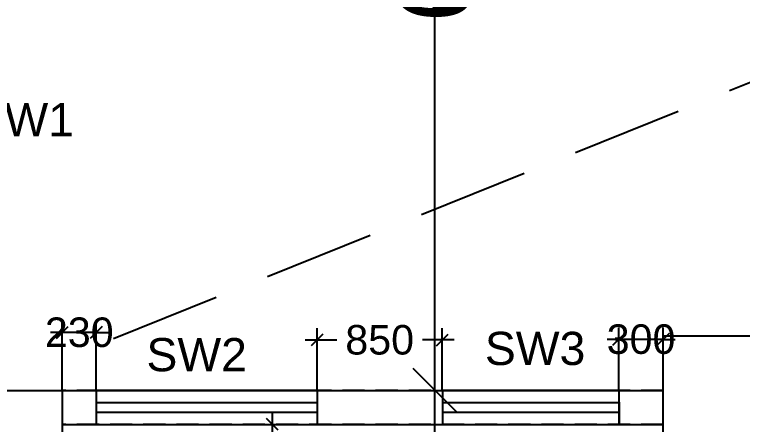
# Model space of a CAD drawing. Extents: x 6345096 to 6738923, y -6490958 to -6305885.
# Drawn here: x 6618670 to 6623605, y -6440579 to -6437802 of the extents above; entities that cross this region are included whole.
import ezdxf
from ezdxf.enums import TextEntityAlignment as Align

# ---------------------------------------------------------------- set-up
doc = ezdxf.new("R2010")
doc.units = 0
doc.header["$LTSCALE"] = 600
doc.header["$MEASUREMENT"] = 0
doc.header["$PDMODE"] = 35
doc.linetypes.add('HIDDEN', pattern=[0.375, 0.25, -0.125])
doc.linetypes.add('HIDDEN2', pattern=[0.1875, 0.125, -0.0625])
doc.layers.get('0').update_dxf_attribs({"linetype": 'CONTINUOUS'})
doc.layers.get('Defpoints').update_dxf_attribs({"linetype": 'CONTINUOUS'})
for name, color, linetype in [('DIMEN', 5, 'CONTINUOUS'), ('Duct', 8, 'CONTINUOUS'), ('HS', 251, 'CONTINUOUS'), ('joinery', 7, 'CONTINUOUS'), ('LA-column', 3, 'CONTINUOUS'), ('Walls', 7, 'CONTINUOUS'), ('WIN', 151, 'CONTINUOUS'), ('Working Dim', 5, 'CONTINUOUS')]:
    doc.layers.add(name, color=color, linetype=linetype)
doc.styles.add('ari', font='arial.ttf')
doc.styles.get("Standard").update_dxf_attribs({"font": 'romans.shx'})
doc.dimstyles.new('int. dim', dxfattribs={"dimtxt": 200, "dimasz": 80, "dimexe": 80, "dimexo": 0, "dimgap": 70, "dimtad": 0, "dimdec": 0, "dimzin": 12, "dimdsep": 46, "dimtxsty": 'ari', "dimblk": 'OBLIQUE', "dimcen": 2, "dimdle": 80, "dimclrd": 256, "dimclre": 256, "dimclrt": 6, "dimadec": 0, "dimazin": 0, "dimtfac": 1, "dimtdec": 0, "dimtix": 1, "dimtmove": 2, "dimatfit": 3, "dimfxl": 1, "dimtolj": 1, "dimtzin": 0, "dimlwd": -1, "dimlwe": -1, "dimarcsym": 0})
doc.dimstyles.new('STANDARD$0', dxfattribs={"dimscale": 0, "dimtxt": 150, "dimasz": 125, "dimexe": 0.75, "dimexo": 1, "dimgap": 25, "dimtad": 1, "dimdec": 0, "dimdsep": 46, "dimtxsty": 'Standard', "dimblk1": 'DOT', "dimblk2": 'DOT', "dimsah": 1, "dimcen": 2.5, "dimclrd": 1, "dimclre": 1, "dimclrt": 3, "dimadec": 0, "dimazin": 0, "dimtfac": 1, "dimtdec": 0, "dimtmove": 0, "dimatfit": 3, "dimldrblk": 'DOT', "dimfxl": 1, "dimtolj": 1, "dimtzin": 0, "dimarcsym": 0})

# ---------------------------------------------------------------- blocks, each defined once
blk = doc.blocks.new('_Oblique')
at = {"color": 0, "linetype": 'ByBlock', "lineweight": -2}
blk.add_line((-0.5, -0.5), (0.5, 0.5), dxfattribs=at)
blk = doc.blocks.new('*D2212')
at = {"layer": 'Defpoints', "color": 0, "transparency": 16777216}
for p in [(6620267.8, -6440578.7, 5.1), (6620416.8, -6440578.7), (6620267.8, -6444293.8, 0.7)]:
    blk.add_point(p, dxfattribs=at)
at = {"layer": 'Working Dim', "transparency": 16777216}
for p, q in [((6620416.8, -6440498.7), (6620416.8, -6442066.9)), ((6620267.8, -6440578.7), (6620496.8, -6440578.7)), ((6620416.8, -6444373.8), (6620416.8, -6442805.6)), ((6620267.8, -6444293.8), (6620496.8, -6444293.8))]:
    blk.add_line(p, q, dxfattribs=at)
at = {"layer": 'Working Dim', "transparency": 16777216, "xscale": 80, "yscale": 80, "zscale": 80}
for p, rotation in [((6620416.8, -6440578.7), 90), ((6620416.8, -6444293.8), 270)]:
    blk.add_blockref('_Oblique', p, dxfattribs=dict(at, rotation=rotation))
at = {"layer": 'Working Dim', "color": 6, "transparency": 16777216, "insert": (6620416.8, -6442436.3), "char_height": 200, "attachment_point": 5, "rotation": 90, "style": 'ari'}
blk.add_mtext('\\A1;3715', dxfattribs=at)
blk = doc.blocks.new('*D2251')
at = {"layer": 'Defpoints', "color": 0, "transparency": 16777216}
for p in [(6622767, -6440002.4), (6622767, -6440348.7, 1), (6623067.5, -6440348.7, 5.1)]:
    blk.add_point(p, dxfattribs=at)
at = {"layer": 'Working Dim', "transparency": 16777216}
for p, q in [((6622767, -6440348.7), (6622767, -6439922.4)), ((6623067.5, -6440348.7), (6623067.5, -6439922.4)), ((6622767, -6440002.4), (6622687, -6440002.4)), ((6623067.5, -6440002.4), (6622767, -6440002.4)), ((6623067.5, -6440002.4), (6623147.5, -6440002.4))]:
    blk.add_line(p, q, dxfattribs=at)
at = {"layer": 'Working Dim', "transparency": 16777216, "xscale": 80, "yscale": 80, "zscale": 80}
blk.add_blockref('_Oblique', (6622767, -6440002.4), dxfattribs=at)
at = {"layer": 'Working Dim', "transparency": 16777216, "xscale": 80, "yscale": 80, "zscale": 80, "rotation": 180}
blk.add_blockref('_Oblique', (6623067.5, -6440002.4), dxfattribs=at)
at = {"layer": 'Working Dim', "color": 6, "transparency": 16777216, "insert": (6622917.3, -6440002.4), "char_height": 200, "attachment_point": 5, "style": 'ari'}
blk.add_mtext('\\A1;300', dxfattribs=at)
blk = doc.blocks.new('*D2255')
at = {"layer": 'Defpoints', "color": 0, "transparency": 16777216}
for p in [(6620720.5, -6440006.7), (6620720.5, -6440348.7), (6621570, -6440348.7, 1)]:
    blk.add_point(p, dxfattribs=at)
at = {"layer": 'Working Dim', "transparency": 16777216}
for p, q in [((6620720.5, -6440348.7), (6620720.5, -6439926.7)), ((6621570, -6440348.7), (6621570, -6439926.7)), ((6620640.5, -6440006.7), (6620854.5, -6440006.7)), ((6621650, -6440006.7), (6621436, -6440006.7))]:
    blk.add_line(p, q, dxfattribs=at)
at = {"layer": 'Working Dim', "transparency": 16777216, "xscale": 80, "yscale": 80, "zscale": 80, "rotation": 180}
blk.add_blockref('_Oblique', (6620720.5, -6440006.7), dxfattribs=at)
at = {"layer": 'Working Dim', "transparency": 16777216, "xscale": 80, "yscale": 80, "zscale": 80}
blk.add_blockref('_Oblique', (6621570, -6440006.7), dxfattribs=at)
at = {"layer": 'Working Dim', "color": 6, "transparency": 16777216, "insert": (6621145.2, -6440006.7), "char_height": 200, "attachment_point": 5, "style": 'ari'}
blk.add_mtext('\\A1;850', dxfattribs=at)
blk = doc.blocks.new('*D2256')
at = {"layer": 'Defpoints', "color": 0, "transparency": 16777216}
for p in [(6618993.5, -6439955.6), (6618993.5, -6440348.7, 5.1), (6619223.5, -6440348.7, 5.1)]:
    blk.add_point(p, dxfattribs=at)
at = {"layer": 'Working Dim', "transparency": 16777216}
for p, q in [((6618993.5, -6440348.7), (6618993.5, -6439875.6)), ((6619223.5, -6440348.7), (6619223.5, -6439875.6)), ((6618993.5, -6439955.6), (6618913.5, -6439955.6)), ((6619223.5, -6439955.6), (6618993.5, -6439955.6)), ((6619223.5, -6439955.6), (6619303.5, -6439955.6))]:
    blk.add_line(p, q, dxfattribs=at)
at = {"layer": 'Working Dim', "transparency": 16777216, "xscale": 80, "yscale": 80, "zscale": 80}
blk.add_blockref('_Oblique', (6618993.5, -6439955.6), dxfattribs=at)
at = {"layer": 'Working Dim', "transparency": 16777216, "xscale": 80, "yscale": 80, "zscale": 80, "rotation": 180}
blk.add_blockref('_Oblique', (6619223.5, -6439955.6), dxfattribs=at)
at = {"layer": 'Working Dim', "color": 6, "transparency": 16777216, "insert": (6619108.5, -6439955.6), "char_height": 200, "attachment_point": 5, "style": 'ari'}
blk.add_mtext('\\A1;230', dxfattribs=at)
blk = doc.blocks.new('*D2283')
at = {"layer": 'Defpoints', "color": 0, "transparency": 16777216}
for p in [(6621030.5, -6433418.8, 5.1), (6621520.1, -6433418.8), (6621030.5, -6440348.7, 5.1)]:
    blk.add_point(p, dxfattribs=at)
at = {"layer": 'DIMEN', "color": 8, "transparency": 16777216}
for p, q in [((6621520.1, -6433118.8), (6621520.1, -6435947.8)), ((6621030.5, -6433418.8), (6621820.1, -6433418.8)), ((6621520.1, -6440648.7), (6621520.1, -6437819.8)), ((6621030.5, -6440348.7), (6621820.1, -6440348.7))]:
    blk.add_line(p, q, dxfattribs=at)
at = {"layer": 'DIMEN', "color": 8, "transparency": 16777216, "xscale": 300, "yscale": 300, "zscale": 300}
for p, rotation in [((6621520.1, -6433418.8), 90), ((6621520.1, -6440348.7), 270)]:
    blk.add_blockref('_Oblique', p, dxfattribs=dict(at, rotation=rotation))
at = {"layer": 'DIMEN', "color": 7, "transparency": 16777216, "insert": (6621520.1, -6436883.8), "char_height": 500, "attachment_point": 5, "rotation": 90, "style": 'ari'}
blk.add_mtext('\\A1;6.93m', dxfattribs=at)
blk = doc.blocks.new('A$C2CD672AE')
at = {"layer": 'Walls', "color": 8, "linetype": 'HIDDEN'}
for p, q in [((92748.2, 16075.2), (88674.1, 16075.2)), ((92748.2, 15845.2), (88674.1, 15845.2))]:
    blk.add_line(p, q, dxfattribs=at)

msp = doc.modelspace()

# ---------------------------------------------------------------- linework, layer by layer
at = {"layer": 'Duct', "color": 8, "linetype": 'HIDDEN2', "ltscale": 10}
msp.add_line((6635692.042, -6433418.828, -3.473), (6618993.541, -6440139.542, -2.798), dxfattribs=at)
at = {"layer": 'LA-column', "color": 2, "elevation": 5.131}
for points in [[(6623067.531, -6440728.875), (6623067.531, -6439978.875), (6623817.531, -6439978.875), (6623817.531, -6440728.875)], [(6618243.531, -6441098.875), (6618243.531, -6440348.875), (6618993.531, -6440348.875), (6618993.531, -6441098.875)]]:
    msp.add_lwpolyline(points, close=True, dxfattribs=at)
at = {"layer": 'Walls', "linetype": 'Continuous'}
for p, q in [((6618993.541, -6440348.728, -2.848), (6623067.541, -6440348.728, -2.848)), ((6618993.541, -6440578.728, -2.848), (6623067.541, -6440578.728, -2.848))]:
    msp.add_line(p, q, dxfattribs=at)
at = {"layer": 'WIN', "linetype": 'Continuous', "elevation": -2.848}
for points in [[(6620723.45, -6440348.728), (6619223.45, -6440348.728), (6619223.45, -6440578.728), (6620723.45, -6440578.728)], [(6622770.041, -6440348.794), (6621570.041, -6440348.794), (6621570.041, -6440578.794), (6622770.041, -6440578.794)], [(6620723.45, -6440431.511), (6619223.45, -6440431.511), (6619223.45, -6440495.944), (6620723.45, -6440495.944)], [(6622770.041, -6440431.577), (6621570.041, -6440431.577), (6621570.041, -6440496.01), (6622770.041, -6440496.01)]]:
    msp.add_lwpolyline(points, close=True, dxfattribs=at)
at = {"layer": 'WIN', "color": 8, "linetype": 'HIDDEN'}
for points, elevation in [([(6620723.537, -6440348.728), (6619223.537, -6440348.728), (6619223.537, -6440578.728), (6620723.537, -6440578.728)], -2.848), ([(6620723.537, -6440348.728), (6619223.537, -6440348.728), (6619223.537, -6440578.728), (6620723.537, -6440578.728)], 5.322), ([(6622770.128, -6440348.794), (6621570.128, -6440348.794), (6621570.128, -6440578.794), (6622770.128, -6440578.794)], -2.848), ([(6622770.128, -6440348.794), (6621570.128, -6440348.794), (6621570.128, -6440578.794), (6622770.128, -6440578.794)], 5.322), ([(6620723.537, -6440431.511), (6619223.537, -6440431.511), (6619223.537, -6440495.944), (6620723.537, -6440495.944)], -2.848), ([(6620723.537, -6440431.511), (6619223.537, -6440431.511), (6619223.537, -6440495.944), (6620723.537, -6440495.944)], 5.322), ([(6622770.128, -6440431.577), (6621570.128, -6440431.577), (6621570.128, -6440496.01), (6622770.128, -6440496.01)], -2.848), ([(6622770.128, -6440431.577), (6621570.128, -6440431.577), (6621570.128, -6440496.01), (6622770.128, -6440496.01)], 5.322)]:
    msp.add_lwpolyline(points, close=True, dxfattribs=dict(at, elevation=elevation))

# ---------------------------------------------------------------- block references
at = {"layer": 'HS'}
msp.add_blockref('A$C2CD672AE', (6530319.294, -6456423.902, 8.17), dxfattribs=at)

# ---------------------------------------------------------------- texts
at = {"layer": 'joinery', "style": 'ari'}
for s, p in [('SW1', (6618732.343, -6438626.671, -3.475)), ('SW2', (6619904.588, -6440218.466, 2.283)), ('SW3', (6622198.94, -6440176.377, -1.822))]:
    msp.add_text(s, height=225, dxfattribs=at).set_placement(p, align=Align.CENTER)

# ---------------------------------------------------------------- dimensions: what is measured, and where the dimension line sits
at = {"layer": 'DIMEN'}
dim = msp.add_linear_dim(base=(6621520.127, -6433418.828, -2.848), p1=(6621030.541, -6440348.728, 2.283), p2=(6621030.541, -6433418.828, 2.283), angle=90, dimstyle='STANDARD$0', override={"dimscale": 1, "dimtxt": 500, "dimasz": 300, "dimexe": 300, "dimexo": 0, "dimgap": 1, "dimtad": 0, "dimdec": 2, "dimlfac": 0.001, "dimzin": 0, "dimpost": 'm', "dimtxsty": 'ari', "dimblk1": 'Oblique', "dimblk2": 'Oblique', "dimcen": 0, "dimdle": 300, "dimclrd": 8, "dimclre": 8, "dimclrt": 7, "dimadec": 2, "dimtdec": 2, "dimtmove": 2, "dimfxl": 0.75, "dimfrac": 1, "dimlwd": 65535, "dimlwe": 65535}, dxfattribs=at)
dim.commit()
dim.dimension.update_dxf_attribs({"geometry": '*D2283', "text_midpoint": (6621520.127, -6436883.778, -2.848)})
at = {"layer": 'Working Dim'}
for base, p1, p2, angle, picture, middle in [((6618993.541, -6439955.624, -2.848), (6619223.45, -6440348.728, 2.283), (6618993.541, -6440348.728, 2.283), 180, '*D2256', (6619108.495, -6439955.624, -2.848)), ((6620720.45, -6440006.727, -2.848), (6621570.041, -6440348.728, -1.822), (6620720.45, -6440348.728, -2.848), 180, '*D2255', (6621145.246, -6440006.727, -2.848)), ((6622767.0411, -6440002.4022, -2.8484), (6623067.5409, -6440348.7278, 2.2827), (6622767.0411, -6440348.7278, -1.8218), 180, '*D2251', (6622917.291, -6440002.4022, -2.8484)), ((6620416.787, -6440578.728, -2.848), (6620267.842, -6444293.788, -2.168), (6620267.842, -6440578.728, 2.283), 90, '*D2212', (6620416.787, -6442436.258, -2.848))]:
    dim = msp.add_linear_dim(base=base, p1=p1, p2=p2, angle=angle, dimstyle='int. dim', override={"dimtxt": 200}, dxfattribs=at)
    dim.commit()
    dim.dimension.update_dxf_attribs({"geometry": picture, "text_midpoint": middle})

doc.saveas('drawing.dxf')
